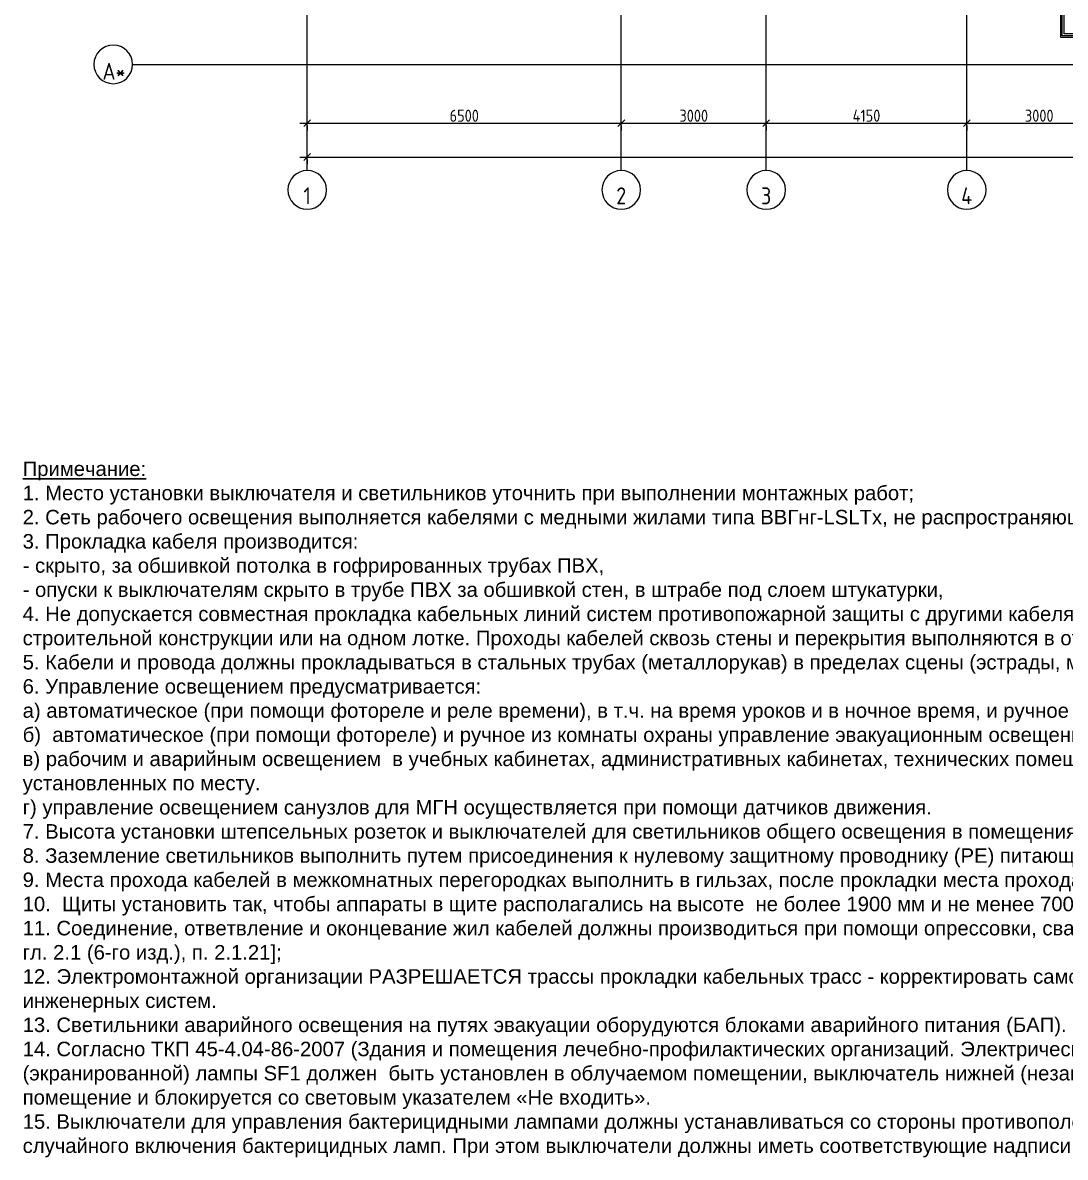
# Model space of a CAD drawing. Header units: millimetres. Extents: x -32 to 417638015, y -35 to 175284279.
# Drawn here: x 416252366 to 416273945, y 175206937 to 175230407 of the extents above; entities that cross this region are included whole.
import ezdxf

# ---------------------------------------------------------------- set-up
doc = ezdxf.new("R2010")
doc.units = ezdxf.units.MM
doc.linetypes.add('ADSK_Линия сетки', pattern=[25, 20, -2.5, 0, -2.5])
for name, color, linetype, lineweight in [('Ограждение', 7, 'Continuous', 9), ('Оси', 253, 'Continuous', 9), ('Пандусы', 7, 'Continuous', 18), ('Размеры', 7, 'Continuous', 9), ('ШТРИХОВКА', 252, 'Continuous', 15), ('Электрика_специфик', 7, 'Continuous', 30)]:
    doc.layers.add(name, color=color, linetype=linetype, lineweight=lineweight)
doc.styles.add('GOST Common', font='GOST_Common.ttf', dxfattribs={"width": 0.9, "height": 350})
doc.styles.add('GOST Common_1', font='GOST_Common.ttf', dxfattribs={"width": 0.9, "height": 250})
doc.styles.get("Standard").update_dxf_attribs({"font": 'arial.ttf'})
doc.dimstyles.new('ADSK_Основной_2_5_мм', dxfattribs={"dimscale": 304.8, "dimtxt": 251.428749, "dimasz": 0.463911, "dimexe": 0.492126, "dimexo": 0.492126, "dimgap": 0.098425, "dimtad": 1, "dimrnd": 0.01, "dimdsep": 46, "dimtxsty": 'GOST Common_1', "dimblk1": 'OBLIQUE', "dimblk2": 'OBLIQUE', "dimsah": 1, "dimcen": 0.09, "dimdle": 0.492126, "dimazin": 2, "dimtfac": 1, "dimtdec": 4, "dimtix": 1, "dimtmove": 0, "dimatfit": 3, "dimfxl": 1, "dimtvp": 1, "dimtolj": 1, "dimtzin": 0, "dimlwd": 20, "dimlwe": 20, "dimarcsym": 2})

# ---------------------------------------------------------------- blocks, each defined once
blk = doc.blocks.new('_Oblique')
at = {"color": 0, "linetype": 'ByBlock', "lineweight": -2}
blk.add_line((-0.5, -0.5), (0.5, 0.5), dxfattribs=at)
blk = doc.blocks.new('*D103')
at = {"layer": 'Defpoints', "color": 0, "transparency": 16777216}
for p in [(-5943, -3083), (557, -3083), (557, -3183)]:
    blk.add_point(p, dxfattribs=at)
at = {"layer": 'Размеры', "color": 0, "lineweight": 20, "transparency": 16777216}
for p, q in [((-6093, -3183), (707, -3183)), ((-5943, -3233), (-5943, -3333)), ((557, -3233), (557, -3333))]:
    blk.add_line(p, q, dxfattribs=at)
at = {"layer": 'Размеры', "color": 0, "lineweight": 20, "transparency": 16777216, "xscale": 141.4, "yscale": 141.4, "zscale": 141.4, "rotation": 180}
blk.add_blockref('_Oblique', (-5943, -3183), dxfattribs=at)
at = {"layer": 'Размеры', "color": 0, "lineweight": 20, "transparency": 16777216, "xscale": 141.4, "yscale": 141.4, "zscale": 141.4}
blk.add_blockref('_Oblique', (557, -3183), dxfattribs=at)
at = {"layer": 'Размеры', "color": 0, "lineweight": 20, "transparency": 16777216, "insert": (-2693, -3028), "char_height": 250, "width": 756.84, "attachment_point": 5, "style": 'GOST Common_1'}
blk.add_mtext('\\A1;6500', dxfattribs=at)
blk = doc.blocks.new('*D104')
at = {"layer": 'Defpoints', "color": 0, "transparency": 16777216}
for p in [(557, -3083), (3557, -3083), (3557, -3183)]:
    blk.add_point(p, dxfattribs=at)
at = {"layer": 'Размеры', "color": 0, "lineweight": 20, "transparency": 16777216}
for p, q in [((407, -3183), (3707, -3183)), ((557, -3233), (557, -3333)), ((3557, -3233), (3557, -3333))]:
    blk.add_line(p, q, dxfattribs=at)
at = {"layer": 'Размеры', "color": 0, "lineweight": 20, "transparency": 16777216, "xscale": 141.4, "yscale": 141.4, "zscale": 141.4, "rotation": 180}
blk.add_blockref('_Oblique', (557, -3183), dxfattribs=at)
at = {"layer": 'Размеры', "color": 0, "lineweight": 20, "transparency": 16777216, "xscale": 141.4, "yscale": 141.4, "zscale": 141.4}
blk.add_blockref('_Oblique', (3557, -3183), dxfattribs=at)
at = {"layer": 'Размеры', "color": 0, "lineweight": 20, "transparency": 16777216, "insert": (2057, -3028), "char_height": 250, "width": 756.84, "attachment_point": 5, "style": 'GOST Common_1'}
blk.add_mtext('\\A1;3000', dxfattribs=at)
blk = doc.blocks.new('*D105')
at = {"layer": 'Defpoints', "color": 0, "transparency": 16777216}
for p in [(3557, -3083), (7707, -3083), (7707, -3183)]:
    blk.add_point(p, dxfattribs=at)
at = {"layer": 'Размеры', "color": 0, "lineweight": 20, "transparency": 16777216}
for p, q in [((3407, -3183), (7857, -3183)), ((3557, -3233), (3557, -3333)), ((7707, -3233), (7707, -3333))]:
    blk.add_line(p, q, dxfattribs=at)
at = {"layer": 'Размеры', "color": 0, "lineweight": 20, "transparency": 16777216, "xscale": 141.4, "yscale": 141.4, "zscale": 141.4, "rotation": 180}
blk.add_blockref('_Oblique', (3557, -3183), dxfattribs=at)
at = {"layer": 'Размеры', "color": 0, "lineweight": 20, "transparency": 16777216, "xscale": 141.4, "yscale": 141.4, "zscale": 141.4}
blk.add_blockref('_Oblique', (7707, -3183), dxfattribs=at)
at = {"layer": 'Размеры', "color": 0, "lineweight": 20, "transparency": 16777216, "insert": (5632, -3028), "char_height": 250, "width": 726.16, "attachment_point": 5, "style": 'GOST Common_1'}
blk.add_mtext('\\A1;4150', dxfattribs=at)
blk = doc.blocks.new('*D106')
at = {"layer": 'Defpoints', "color": 0, "transparency": 16777216}
for p in [(7707, -3083), (10707, -3083), (10707, -3183)]:
    blk.add_point(p, dxfattribs=at)
at = {"layer": 'Размеры', "color": 0, "lineweight": 20, "transparency": 16777216}
for p, q in [((7557, -3183), (10857, -3183)), ((7707, -3233), (7707, -3333)), ((10707, -3233), (10707, -3333))]:
    blk.add_line(p, q, dxfattribs=at)
at = {"layer": 'Размеры', "color": 0, "lineweight": 20, "transparency": 16777216, "xscale": 141.4, "yscale": 141.4, "zscale": 141.4, "rotation": 180}
blk.add_blockref('_Oblique', (7707, -3183), dxfattribs=at)
at = {"layer": 'Размеры', "color": 0, "lineweight": 20, "transparency": 16777216, "xscale": 141.4, "yscale": 141.4, "zscale": 141.4}
blk.add_blockref('_Oblique', (10707, -3183), dxfattribs=at)
at = {"layer": 'Размеры', "color": 0, "lineweight": 20, "transparency": 16777216, "insert": (9207, -3028), "char_height": 250, "width": 756.84, "attachment_point": 5, "style": 'GOST Common_1'}
blk.add_mtext('\\A1;3000', dxfattribs=at)
blk = doc.blocks.new('*D114')
at = {"layer": 'Defpoints', "color": 0, "transparency": 16777216}
for p in [(-5943, -3783), (55907, -3783), (55907, -3883)]:
    blk.add_point(p, dxfattribs=at)
at = {"layer": 'Размеры', "color": 0, "lineweight": 20, "transparency": 16777216}
for p, q in [((-6093, -3883), (56057, -3883)), ((-5943, -3933), (-5943, -4033)), ((55907, -3933), (55907, -4033))]:
    blk.add_line(p, q, dxfattribs=at)
at = {"layer": 'Размеры', "color": 0, "lineweight": 20, "transparency": 16777216, "xscale": 141.4, "yscale": 141.4, "zscale": 141.4, "rotation": 180}
blk.add_blockref('_Oblique', (-5943, -3883), dxfattribs=at)
at = {"layer": 'Размеры', "color": 0, "lineweight": 20, "transparency": 16777216, "xscale": 141.4, "yscale": 141.4, "zscale": 141.4}
blk.add_blockref('_Oblique', (55907, -3883), dxfattribs=at)
at = {"layer": 'Размеры', "color": 0, "lineweight": 20, "transparency": 16777216, "insert": (24982, -3728), "char_height": 250, "width": 889.8, "attachment_point": 5, "style": 'GOST Common_1'}
blk.add_mtext('\\A1;61850', dxfattribs=at)
blk = doc.blocks.new('1 этаж')
at = {"layer": 'Ограждение', "color": 8}
for p, q in [((9681.496, -1377.776), (9681.496, 362.228)), ((9721.496, -1337.776), (9721.496, 322.228)), ((10181.496, -1377.776), (9681.496, -1377.776)), ((10221.496, -1337.776), (9721.496, -1337.776))]:
    blk.add_line(p, q, dxfattribs=at)
at = {"layer": 'Оси', "color": 8, "linetype": 'ADSK_Линия сетки'}
for p, q in [((556.766, -4162.595), (556.766, 44411.9)), ((3556.766, -4162.595), (3556.766, 44411.9)), ((-5943.234, -4162.595), (-5943.234, 44298.966)), ((7706.766, -4162.595), (7706.766, 21955.22)), ((-9557.528, -1966.098), (56562.053, -1966.098))]:
    blk.add_line(p, q, dxfattribs=at)
at = {"layer": 'Оси', "color": 8, "lineweight": 20}
for centre, start, end in [((-9957.528, -1966.098), 90, 270), ((-9957.528, -1966.098), 270, 90), ((-5943.234, -4562.595), 360, 180), ((556.766, -4562.595), 360, 180), ((3556.766, -4562.595), 360, 180), ((7706.766, -4562.595), 360, 180), ((-5943.234, -4562.595), 180, 360), ((556.766, -4562.595), 180, 360), ((3556.766, -4562.595), 180, 360), ((7706.766, -4562.595), 180, 360)]:
    blk.add_arc(centre, 400, start, end, dxfattribs=at)
at = {"layer": 'Пандусы', "color": 8}
for p, q in [((9651.496, -1407.776), (9651.496, 392.228)), ((10151.496, -1407.776), (9651.496, -1407.776))]:
    blk.add_line(p, q, dxfattribs=at)
at = {"layer": 'Оси', "color": 8, "char_height": 350, "attachment_point": 5, "line_spacing_factor": 1.022766, "style": 'GOST Common'}
for s, insert, width in [('\\pxqc,t0.25714,0.51429,0.77143,1.02857,1.28571,1.54286,1.8,2.05714,2.31429,2.57143,2.82857,3.08571,3.34286,3.6,3.85714,4.11429,4.37143,4.62857,4.88571,5.14286,5.4,5.65714,5.91429,6.17143,6.42857,6.68571,6.94286,7.2,7.45714,7.71429,7.97143,8.22857;{А*}', (-9943.051, -2108.949), 512.1), ('\\pxqc,t0.25714,0.51429,0.77143,1.02857,1.28571,1.54286,1.8,2.05714,2.31429,2.57143,2.82857,3.08571,3.34286,3.6,3.85714,4.11429,4.37143,4.62857,4.88571,5.14286,5.4,5.65714,5.91429,6.17143,6.42857,6.68571,6.94286,7.2,7.45714,7.71429,7.97143,8.22857;{1}', (-5944.065, -4685.5), 161.1), ('\\pxqc,t0.25714,0.51429,0.77143,1.02857,1.28571,1.54286,1.8,2.05714,2.31429,2.57143,2.82857,3.08571,3.34286,3.6,3.85714,4.11429,4.37143,4.62857,4.88571,5.14286,5.4,5.65714,5.91429,6.17143,6.42857,6.68571,6.94286,7.2,7.45714,7.71429,7.97143,8.22857;{2}', (555.935, -4685.5), 232.2), ('\\pxqc,t0.25714,0.51429,0.77143,1.02857,1.28571,1.54286,1.8,2.05714,2.31429,2.57143,2.82857,3.08571,3.34286,3.6,3.85714,4.11429,4.37143,4.62857,4.88571,5.14286,5.4,5.65714,5.91429,6.17143,6.42857,6.68571,6.94286,7.2,7.45714,7.71429,7.97143,8.22857;{3}', (3555.935, -4685.5), 225.9), ('\\pxqc,t0.25714,0.51429,0.77143,1.02857,1.28571,1.54286,1.8,2.05714,2.31429,2.57143,2.82857,3.08571,3.34286,3.6,3.85714,4.11429,4.37143,4.62857,4.88571,5.14286,5.4,5.65714,5.91429,6.17143,6.42857,6.68571,6.94286,7.2,7.45714,7.71429,7.97143,8.22857;{4}', (7706.385, -4685.5), 261.9)]:
    blk.add_mtext(s, dxfattribs=dict(at, insert=insert, width=width))
at = {"layer": 'Размеры', "color": 8, "lineweight": 20}
for base, p1, p2, override, picture, middle in [((556.766, -3182.655), (-5943.234, -3082.671), (556.766, -3082.671), {"dimpost": '<>', "dimfxl": 6500}, '*D103', (-2693.234, -3027.655)), ((3556.766, -3182.655), (556.766, -3082.671), (3556.766, -3082.671), {"dimpost": '<>', "dimfxl": 3000}, '*D104', (2056.766, -3027.655)), ((7706.766, -3182.655), (3556.766, -3082.671), (7706.766, -3082.671), {"dimpost": '<>', "dimfxl": 4150}, '*D105', (5631.766, -3027.655)), ((10706.766, -3182.655), (7706.766, -3082.671), (10706.766, -3082.671), {"dimpost": '<>', "dimfxl": 3000}, '*D106', (9206.766, -3027.655)), ((55906.766, -3882.655), (-5943.234, -3782.671), (55906.766, -3782.671), {"dimpost": '<>', "dimfxl": 61850}, '*D114', (24981.766, -3727.655))]:
    dim = blk.add_linear_dim(base=base, p1=p1, p2=p2, dimstyle='ADSK_Основной_2_5_мм', override=override, dxfattribs=at)
    dim.commit()
    dim.dimension.update_dxf_attribs({"geometry": picture, "text_midpoint": middle})

msp = doc.modelspace()

# ---------------------------------------------------------------- block references
at = {"layer": 'ШТРИХОВКА'}
msp.add_blockref('1 этаж', (416264198, 175231511), dxfattribs=at)

# ---------------------------------------------------------------- texts
at = {"layer": 'Электрика_специфик', "color": 7, "linetype": 'Continuous', "lineweight": 25, "transparency": 33554687, "insert": (416252366, 175214133), "char_height": 300, "width": 35406.96, "attachment_point": 4}
msp.add_mtext('{\\L\\C256;Примечание: \\P\\l1. }Место установки выключателя и светильников уточнить при выполнении монтажных работ;\\P{\\C256;2. Сеть рабочего освещения выполняется кабелями с медными жилами типа }ВВГнг-LSLTx, не распространяющими горение, с низким дымо- и газовыделением.\\P3. Прокладка кабеля производится:\\P- скрыто, за обшивкой потолка в гофрированных трубах ПВХ,\\P- опуски к выключателям скрыто в трубе ПВХ за обшивкой стен, в штрабе под слоем штукатурки,\\P4. {\\C256;Не допускается совместная прокладка кабельных линий систем противопожарной защиты с другими кабелями и проводами в одном коробе, трубе, жгуте, замкнутом канале строительной конструкции или на одном лотке. Проходы кабелей сквозь стены и перекрытия выполняются в отрезках стальных труб.}\\P5. {\\C256;Кабели и провода должны прокладываться в стальных трубах (металлорукав) в пределах сцены (эстрады, манежа), а также в зрительных залах независимо от количества мест.}\\P6. Управление освещением предусматривается:\\Pа) автоматическое (при помощи фотореле и реле времени), в т.ч. на время уроков и в ночное время, и ручное управление рабочим освещением коридоров, рекреаций и лестниц;\\Pб)  автоматическое (при помощи фотореле) и ручное из комнаты охраны управление эвакуационным освещением и освещением тамбура главного входа\\Pв) рабочим и аварийным освещением  в учебных кабинетах, административных кабинетах, технических помещениях - управление при помощи индивидуальных выключателей, установленных по месту.\\Pг) управление освещением санузлов для МГН осуществляется при помощи датчиков движения.\\P7. Высота установки штепсельных розеток и выключателей для светильников общего освещения в помещениях для пребывания детей - 1,8 м от пола., если на чертеже не указано иное.\\P8. Заземление светильников выполнить путем присоединения к нулевому защитному проводнику (РЕ) питающей сети.\\P9. {\\C256;Места прохода кабелей в межкомнатных перегородках выполнить в гильзах, после прокладки места прохода заделать огнезащитной мастикой.\\P10. } Щиты установить так, чтобы аппараты в щите располагались на высоте  не более 1900 мм и не менее 700мм от уровня чистого пола.\\P11. Соединение, ответвление и оконцевание жил кабелей должны производиться при помощи опрессовки, сварки, пайки или сжимов (винтовых, болтовых и т.п.). ["ПУЭ", раздел 2, гл. 2.1 (6-го изд.), п. 2.1.21];\\P12. Электромонтажной организации РАЗРЕШАЕТСЯ трассы прокладки кабельных трасс - корректировать самостоятельно по месту, исходя из структуры потолка и наличия инженерных систем.\\P13. Светильники аварийного освещения на путях эвакуации оборудуются блоками аварийного питания (БАП).\\P14.{\\C256; }Согласно ТКП 45-4.04-86-2007 (Здания и помещения лечебно-профилактических организаций. Электрические системы. Правила проектирования) выключатель верхней (экранированной) лампы SF1 должен  быть установлен в облучаемом помещении, выключатель нижней (незащищенной) ламы SF2 устанавливается у входа в облучаемое помещение и блокируется со световым указателем «Не входить».\\P15. Выключатели для управления бактерицидными лампами должны устанавливаться со стороны противоположной выключателя освещения, по-видимому, для исключения случайного включения бактерицидных ламп. При этом выключатели должны иметь соответствующие надписи либо отличительную окраску.', dxfattribs=at)

doc.saveas('drawing.dxf')
